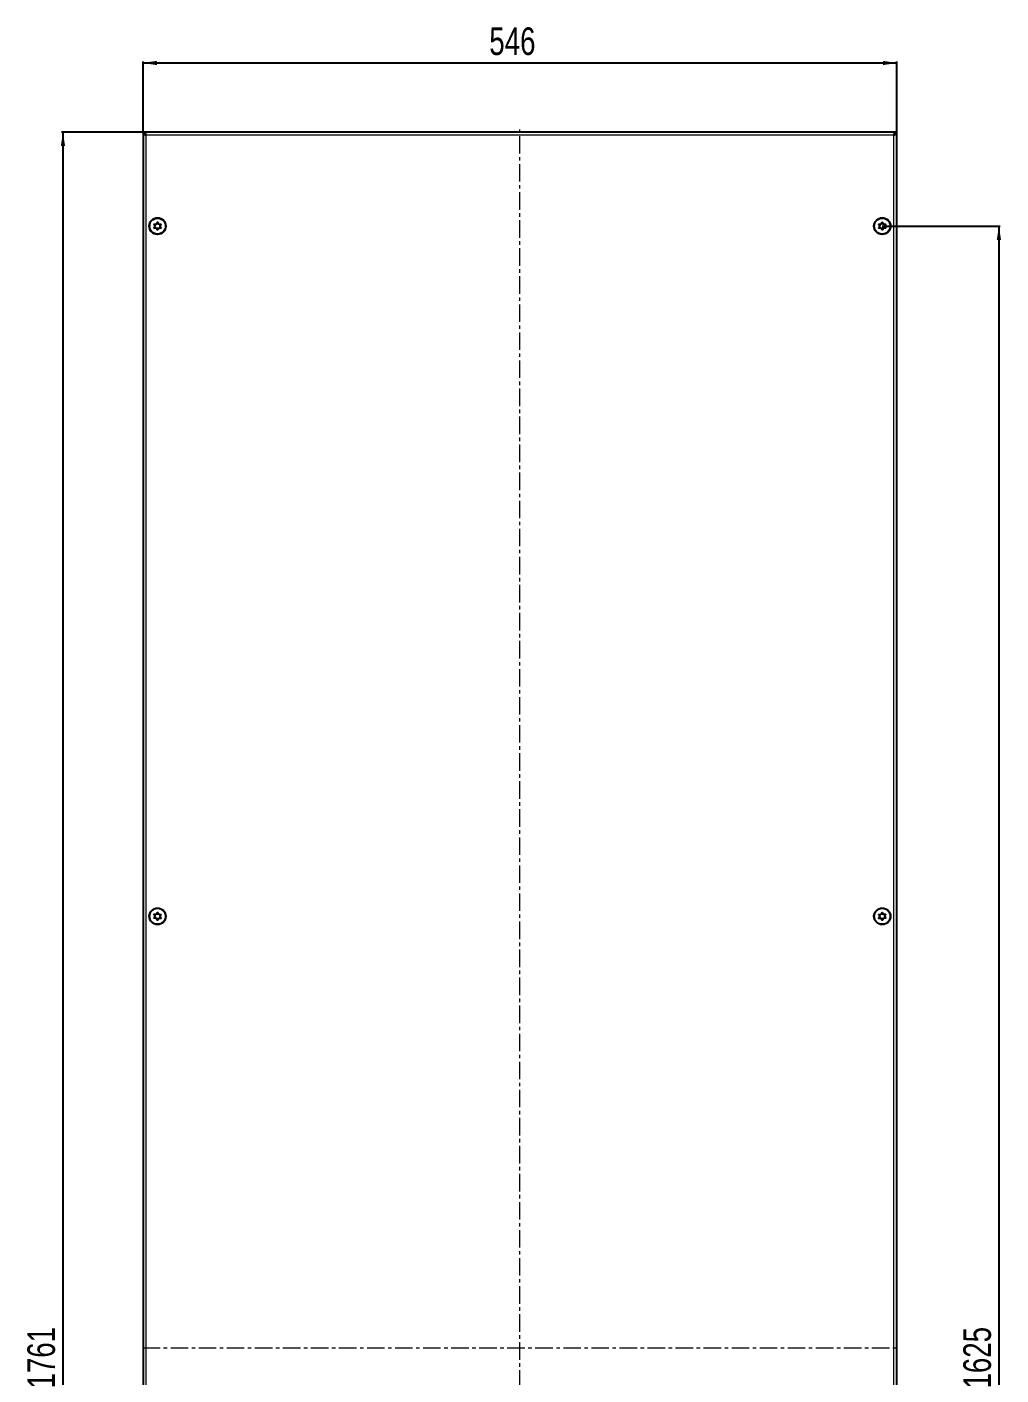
# Model space of a CAD drawing. Header units: millimetres. Extents: x -52 to 1490, y -693 to 1285.
# Drawn here: x -52 to 654, y 291 to 1268 of the extents above; entities that cross this region are included whole.
import ezdxf

# ---------------------------------------------------------------- set-up
doc = ezdxf.new("R2010")
doc.units = ezdxf.units.MM
doc.linetypes.add('CENTERX2', pattern=[20.32, 12.7, -2.54, 2.54, -2.54])
doc.layers.add('FORMAT', color=7, linetype='Continuous')
doc.styles.add('SLDTEXTSTYLE0', font='TXT', dxfattribs={"width": 0.75})
doc.dimstyles.new('SLDDIMSTYLE0', dxfattribs={"dimtxt": 20, "dimasz": 10, "dimexe": 0, "dimexo": 0.0625, "dimgap": 5, "dimtad": 2, "dimdec": 1, "dimrnd": 1e-09, "dimzin": 12, "dimdsep": 46, "dimtxsty": 'SLDTEXTSTYLE0', "dimsah": 1, "dimcen": 0.09, "dimadec": 0, "dimazin": 3, "dimtfac": 1, "dimtofl": 0, "dimtmove": 0, "dimatfit": 3, "dimfxl": 0, "dimfrac": 2, "dimtolj": 1, "dimtzin": 12, "dimarcsym": 0})

# ---------------------------------------------------------------- blocks, each defined once
blk = doc.blocks.new('_D')
at = {"layer": 'FORMAT'}
for p, q in [((32.1, 1191.7), (32.1, 1242.85)), ((32.1, 1241.85), (578.1, 1241.85)), ((578.1, 1191.7), (578.1, 1242.85))]:
    blk.add_line(p, q, dxfattribs=at)
for points in [[(32.1, 1241.85), (42.1, 1240.31), (42.1, 1243.39)], [(578.1, 1241.85), (568.1, 1243.39), (568.1, 1240.31)]]:
    blk.add_solid(points, dxfattribs=at)
at = {"layer": 'FORMAT', "insert": (282.93, 1267.63), "char_height": 20, "attachment_point": 1, "style": 'SLDTEXTSTYLE0'}
blk.add_mtext('546', dxfattribs=at)
blk = doc.blocks.new('_D_1')
at = {"layer": 'FORMAT'}
for p, q in [((33.79, 1191.69), (-26.91, 1191.69)), ((-25.91, 1191.69), (-25.91, -569.31)), ((33.79, -569.31), (-26.91, -569.31))]:
    blk.add_line(p, q, dxfattribs=at)
for points in [[(-25.91, 1191.69), (-27.44, 1181.69), (-24.37, 1181.69)], [(-25.91, -569.31), (-24.37, -559.31), (-27.44, -559.31)]]:
    blk.add_solid(points, dxfattribs=at)
at = {"layer": 'FORMAT', "insert": (-51.69, 281.63), "char_height": 20, "attachment_point": 1, "rotation": 90, "style": 'SLDTEXTSTYLE0'}
blk.add_mtext('1761', dxfattribs=at)
blk = doc.blocks.new('_D_2')
at = {"layer": 'FORMAT'}
for p, q in [((567.61, 1123.69), (653.1, 1123.69)), ((652.1, 1123.69), (652.1, -501.31)), ((567.61, -501.31), (653.1, -501.31))]:
    blk.add_line(p, q, dxfattribs=at)
for points in [[(652.1, 1123.69), (650.56, 1113.69), (653.64, 1113.69)], [(652.1, -501.31), (653.64, -491.31), (650.56, -491.31)]]:
    blk.add_solid(points, dxfattribs=at)
at = {"layer": 'FORMAT', "insert": (626.32, 281.63), "char_height": 20, "attachment_point": 1, "rotation": 90, "style": 'SLDTEXTSTYLE0'}
blk.add_mtext('1625', dxfattribs=at)

msp = doc.modelspace()

# ---------------------------------------------------------------- linework, layer by layer
at = {"color": 7, "linetype": 'Continuous', "lineweight": 25}
for p, q in [((32.1, 1191.69), (33.6, 1191.69)), ((32.1, 1191.69), (32.1, -569.31)), ((576.4, 1191.69), (33.8, 1191.69)), ((33.8, 1190.56), (33.8, 1191.69)), ((576.4, 1191.69), (576.4, 1190.56)), ((578.1, 1191.69), (576.6, 1191.69)), ((578.1, -569.31), (578.1, 1191.69))]:
    msp.add_line(p, q, dxfattribs=at)
at = {"color": 8, "linetype": 'Continuous', "lineweight": 18}
for p, q in [((576, 1189.59), (34.2, 1189.59)), ((34.2, 1189.59), (34.2, -567.21)), ((576, -567.21), (576, 1189.59))]:
    msp.add_line(p, q, dxfattribs=at)
at = {"color": 7, "linetype": 'Continuous', "lineweight": 25}
for centre, radius in [((42.6, 1123.69), 6), ((42.6, 1123.69), 5.79), ((42.6, 1123.69), 1.85), ((567.6, 1123.69), 6), ((567.6, 1123.69), 5.79), ((567.6, 1123.69), 1.85), ((42.6, 623.69), 6), ((42.6, 623.69), 5.79), ((42.6, 623.69), 1.85), ((567.6, 623.69), 6), ((567.6, 623.69), 5.79), ((567.6, 623.69), 1.85)]:
    msp.add_circle(centre, radius, dxfattribs=at)
for points, knots in [([(32.1, 1191.69), (32.13, 1191.51), (32.2, 1191.15), (32.7, 1190.62), (33.4, 1190.09), (33.94, 1189.75), (34.2, 1189.59)], [0, 0, 0, 0, 0.254757, 0.509649, 0.764542, 1, 1, 1, 1]), ([(33.6, 1191.69), (33.6, 1191.64), (33.6, 1191.5), (33.62, 1191.32), (33.65, 1191.14), (33.68, 1190.96), (33.73, 1190.78), (33.79, 1190.59), (33.85, 1190.4), (33.93, 1190.21), (34.02, 1189.98), (34.11, 1189.79), (34.17, 1189.64), (34.2, 1189.59)], [0, 0, 0, 0, 0.06461, 0.19436, 0.259531, 0.324137, 0.45388, 0.519047, 0.598003, 0.716919, 0.795977, 0.917508, 1, 1, 1, 1]), ([(576, 1189.59), (576.28, 1189.76), (576.84, 1190.12), (577.54, 1190.66), (578.01, 1191.18), (578.07, 1191.52), (578.1, 1191.69)], [0, 0, 0, 0, 0.254753, 0.509645, 0.764538, 1, 1, 1, 1]), ([(576, 1189.59), (576.02, 1189.63), (576.08, 1189.77), (576.16, 1189.95), (576.24, 1190.13), (576.31, 1190.31), (576.38, 1190.49), (576.44, 1190.69), (576.49, 1190.87), (576.54, 1191.06), (576.57, 1191.29), (576.59, 1191.49), (576.6, 1191.63), (576.6, 1191.69)], [0, 0, 0, 0, 0.06461, 0.19436, 0.259531, 0.324137, 0.45388, 0.519047, 0.598003, 0.716919, 0.795977, 0.917508, 1, 1, 1, 1]), ([(45.05, 1125.04), (45.04, 1125.05), (45.03, 1125.07), (44.97, 1125.09), (44.83, 1125.11), (44.44, 1125.1), (43.9, 1125.09), (43.35, 1125.4), (43.07, 1125.83), (42.9, 1126.19), (42.78, 1126.39), (42.72, 1126.46), (42.68, 1126.48), (42.65, 1126.49), (42.62, 1126.48), (42.56, 1126.44), (42.4, 1126.22), (42.2, 1125.79), (41.74, 1125.24), (41.04, 1125.15), (40.56, 1125.2), (40.3, 1125.19), (40.23, 1125.16), (40.21, 1125.14), (40.19, 1125.12), (40.19, 1125.08), (40.2, 1125.04), (40.22, 1124.96), (40.33, 1124.76), (40.53, 1124.44), (40.75, 1123.97), (40.71, 1123.34), (40.41, 1122.89), (40.2, 1122.56), (40.14, 1122.42), (40.13, 1122.36), (40.14, 1122.33), (40.17, 1122.31), (40.22, 1122.28), (40.37, 1122.26), (40.75, 1122.27), (41.29, 1122.28), (41.85, 1121.97), (42.13, 1121.54), (42.3, 1121.19), (42.42, 1120.98), (42.48, 1120.91), (42.52, 1120.89), (42.55, 1120.88), (42.58, 1120.9), (42.64, 1120.94), (42.79, 1121.15), (43, 1121.58), (43.45, 1122.13), (44.16, 1122.22), (44.63, 1122.17), (44.9, 1122.18), (44.97, 1122.21), (44.99, 1122.23), (45, 1122.26), (45.01, 1122.29), (45, 1122.33), (44.97, 1122.41), (44.87, 1122.61), (44.66, 1122.94), (44.45, 1123.4), (44.48, 1124.04), (44.78, 1124.49), (45, 1124.81), (45.06, 1124.95), (45.06, 1125.01), (45.05, 1125.03), (45.05, 1125.04)], [0, 0, 0, 0, 0.002009, 0.00442, 0.009365, 0.025528, 0.067705, 0.095786, 0.124646, 0.150342, 0.160519, 0.163394, 0.165697, 0.167245, 0.168874, 0.17077, 0.178606, 0.211994, 0.249994, 0.287995, 0.321383, 0.329219, 0.331115, 0.332744, 0.334292, 0.336217, 0.338535, 0.341318, 0.349662, 0.375358, 0.404217, 0.432298, 0.474475, 0.490639, 0.496669, 0.49844, 0.5, 0.502009, 0.50442, 0.509365, 0.525528, 0.567705, 0.595786, 0.624646, 0.650342, 0.660519, 0.663394, 0.665697, 0.667245, 0.668874, 0.67077, 0.678606, 0.711994, 0.749994, 0.787995, 0.821383, 0.829219, 0.831115, 0.832744, 0.834292, 0.836217, 0.838535, 0.841318, 0.849662, 0.875358, 0.904217, 0.932298, 0.974475, 0.990639, 0.996669, 0.99844, 1, 1, 1, 1]), ([(565.15, 1125.04), (565.14, 1125.02), (565.13, 1125), (565.14, 1124.94), (565.2, 1124.81), (565.41, 1124.49), (565.71, 1124.04), (565.75, 1123.4), (565.53, 1122.94), (565.33, 1122.6), (565.21, 1122.39), (565.19, 1122.3), (565.19, 1122.26), (565.21, 1122.23), (565.23, 1122.21), (565.3, 1122.18), (565.56, 1122.17), (566.04, 1122.22), (566.74, 1122.13), (567.2, 1121.58), (567.4, 1121.15), (567.56, 1120.94), (567.62, 1120.9), (567.65, 1120.88), (567.68, 1120.89), (567.71, 1120.91), (567.74, 1120.93), (567.79, 1121), (567.9, 1121.2), (568.07, 1121.54), (568.35, 1121.97), (568.9, 1122.28), (569.44, 1122.27), (569.84, 1122.26), (569.98, 1122.28), (570.03, 1122.31), (570.05, 1122.34), (570.06, 1122.37), (570.05, 1122.43), (570, 1122.56), (569.78, 1122.89), (569.48, 1123.34), (569.45, 1123.97), (569.66, 1124.44), (569.87, 1124.77), (569.98, 1124.98), (570.01, 1125.07), (570.01, 1125.11), (569.99, 1125.14), (569.97, 1125.16), (569.9, 1125.19), (569.63, 1125.2), (569.16, 1125.15), (568.45, 1125.24), (568, 1125.79), (567.79, 1126.22), (567.64, 1126.44), (567.58, 1126.48), (567.55, 1126.49), (567.52, 1126.48), (567.49, 1126.47), (567.46, 1126.44), (567.4, 1126.37), (567.29, 1126.18), (567.13, 1125.83), (566.85, 1125.4), (566.29, 1125.09), (565.75, 1125.1), (565.36, 1125.11), (565.21, 1125.09), (565.16, 1125.06), (565.15, 1125.04), (565.15, 1125.04)], [0, 0, 0, 0, 0.002009, 0.00442, 0.009365, 0.025528, 0.067705, 0.095786, 0.124646, 0.150342, 0.160519, 0.163394, 0.165697, 0.167245, 0.168874, 0.17077, 0.178606, 0.211994, 0.249994, 0.287995, 0.321383, 0.329219, 0.331115, 0.332744, 0.334292, 0.336217, 0.338535, 0.341318, 0.349662, 0.375358, 0.404217, 0.432298, 0.474475, 0.490639, 0.496669, 0.49844, 0.5, 0.502009, 0.50442, 0.509365, 0.525528, 0.567705, 0.595786, 0.624646, 0.650342, 0.660519, 0.663394, 0.665697, 0.667245, 0.668874, 0.67077, 0.678606, 0.711994, 0.749994, 0.787995, 0.821383, 0.829219, 0.831115, 0.832744, 0.834292, 0.836217, 0.838535, 0.841318, 0.849662, 0.875358, 0.904217, 0.932298, 0.974475, 0.990639, 0.996669, 0.99844, 1, 1, 1, 1]), ([(45.05, 625.04), (45.04, 625.05), (45.03, 625.07), (44.97, 625.09), (44.83, 625.11), (44.44, 625.1), (43.9, 625.09), (43.35, 625.4), (43.07, 625.83), (42.9, 626.19), (42.78, 626.39), (42.72, 626.46), (42.68, 626.48), (42.65, 626.49), (42.62, 626.48), (42.56, 626.44), (42.4, 626.22), (42.2, 625.79), (41.74, 625.24), (41.04, 625.15), (40.56, 625.2), (40.3, 625.19), (40.23, 625.16), (40.21, 625.14), (40.19, 625.12), (40.19, 625.08), (40.2, 625.04), (40.22, 624.96), (40.33, 624.76), (40.53, 624.44), (40.75, 623.97), (40.71, 623.34), (40.41, 622.89), (40.2, 622.56), (40.14, 622.42), (40.13, 622.36), (40.14, 622.33), (40.17, 622.31), (40.22, 622.28), (40.37, 622.26), (40.75, 622.27), (41.29, 622.28), (41.85, 621.97), (42.13, 621.54), (42.3, 621.19), (42.42, 620.98), (42.48, 620.91), (42.52, 620.89), (42.55, 620.88), (42.58, 620.9), (42.64, 620.94), (42.79, 621.15), (43, 621.58), (43.45, 622.13), (44.16, 622.22), (44.63, 622.17), (44.9, 622.18), (44.97, 622.21), (44.99, 622.23), (45, 622.26), (45.01, 622.29), (45, 622.33), (44.97, 622.41), (44.87, 622.61), (44.66, 622.94), (44.45, 623.4), (44.48, 624.04), (44.78, 624.49), (45, 624.81), (45.06, 624.95), (45.06, 625.01), (45.05, 625.03), (45.05, 625.04)], [0, 0, 0, 0, 0.002009, 0.00442, 0.009365, 0.025528, 0.067705, 0.095786, 0.124646, 0.150342, 0.160519, 0.163394, 0.165697, 0.167245, 0.168874, 0.17077, 0.178606, 0.211994, 0.249994, 0.287995, 0.321383, 0.329219, 0.331115, 0.332744, 0.334292, 0.336217, 0.338535, 0.341318, 0.349662, 0.375358, 0.404217, 0.432298, 0.474475, 0.490639, 0.496669, 0.49844, 0.5, 0.502009, 0.50442, 0.509365, 0.525528, 0.567705, 0.595786, 0.624646, 0.650342, 0.660519, 0.663394, 0.665697, 0.667245, 0.668874, 0.67077, 0.678606, 0.711994, 0.749994, 0.787995, 0.821383, 0.829219, 0.831115, 0.832744, 0.834292, 0.836217, 0.838535, 0.841318, 0.849662, 0.875358, 0.904217, 0.932298, 0.974475, 0.990639, 0.996669, 0.99844, 1, 1, 1, 1]), ([(565.15, 625.04), (565.14, 625.02), (565.13, 625), (565.14, 624.94), (565.2, 624.81), (565.41, 624.49), (565.71, 624.04), (565.75, 623.4), (565.53, 622.94), (565.33, 622.6), (565.21, 622.39), (565.19, 622.3), (565.19, 622.26), (565.21, 622.23), (565.23, 622.21), (565.3, 622.18), (565.56, 622.17), (566.04, 622.22), (566.74, 622.13), (567.2, 621.58), (567.4, 621.15), (567.56, 620.94), (567.62, 620.9), (567.65, 620.88), (567.68, 620.89), (567.71, 620.91), (567.74, 620.93), (567.79, 621), (567.9, 621.2), (568.07, 621.54), (568.35, 621.97), (568.9, 622.28), (569.44, 622.27), (569.84, 622.26), (569.98, 622.28), (570.03, 622.31), (570.05, 622.34), (570.06, 622.37), (570.05, 622.43), (570, 622.56), (569.78, 622.89), (569.48, 623.34), (569.45, 623.97), (569.66, 624.44), (569.87, 624.77), (569.98, 624.98), (570.01, 625.07), (570.01, 625.11), (569.99, 625.14), (569.97, 625.16), (569.9, 625.19), (569.63, 625.2), (569.16, 625.15), (568.45, 625.24), (568, 625.79), (567.79, 626.22), (567.64, 626.44), (567.58, 626.48), (567.55, 626.49), (567.52, 626.48), (567.49, 626.47), (567.46, 626.44), (567.4, 626.37), (567.29, 626.18), (567.13, 625.83), (566.85, 625.4), (566.29, 625.09), (565.75, 625.1), (565.36, 625.11), (565.21, 625.09), (565.16, 625.06), (565.15, 625.04), (565.15, 625.04)], [0, 0, 0, 0, 0.002009, 0.00442, 0.009365, 0.025528, 0.067705, 0.095786, 0.124646, 0.150342, 0.160519, 0.163394, 0.165697, 0.167245, 0.168874, 0.17077, 0.178606, 0.211994, 0.249994, 0.287995, 0.321383, 0.329219, 0.331115, 0.332744, 0.334292, 0.336217, 0.338535, 0.341318, 0.349662, 0.375358, 0.404217, 0.432298, 0.474475, 0.490639, 0.496669, 0.49844, 0.5, 0.502009, 0.50442, 0.509365, 0.525528, 0.567705, 0.595786, 0.624646, 0.650342, 0.660519, 0.663394, 0.665697, 0.667245, 0.668874, 0.67077, 0.678606, 0.711994, 0.749994, 0.787995, 0.821383, 0.829219, 0.831115, 0.832744, 0.834292, 0.836217, 0.838535, 0.841318, 0.849662, 0.875358, 0.904217, 0.932298, 0.974475, 0.990639, 0.996669, 0.99844, 1, 1, 1, 1])]:
    msp.add_open_spline(points, degree=3, knots=knots, dxfattribs=at)
for points in [[(34.2, 1189.59), (34.16, 1189.86), (34.1, 1190.41), (34, 1191.11), (33.9, 1191.59), (33.83, 1191.65), (33.8, 1191.69)], [(576.4, 1191.69), (576.36, 1191.65), (576.3, 1191.59), (576.2, 1191.11), (576.1, 1190.41), (576.03, 1189.86), (576, 1189.59)]]:
    msp.add_open_spline(points, degree=3, dxfattribs=at)
at = {"layer": 'FORMAT', "linetype": 'CENTERX2', "lineweight": 18}
for p, q in [((305.1, -571.31), (305.1, 1193.69)), ((31.8, 311.19), (578.4, 311.19))]:
    msp.add_line(p, q, dxfattribs=at)

# ---------------------------------------------------------------- dimensions: what is measured, and where the dimension line sits
at = {"layer": 'FORMAT'}
dim = msp.add_linear_dim(base=(578.1, 1241.85), p1=(32.1, 1191.69), p2=(578.1, 1191.69), dimstyle='SLDDIMSTYLE0', dxfattribs=at)
dim.commit()
dim.dimension.update_dxf_attribs({"geometry": '_D', "text_midpoint": (305.1, 1241.85), "dimtype": 160})
for base, p1, p2, picture, middle in [((-25.91, -569.31), (33.8, 1191.69), (33.8, -569.31), '_D_1', (-25.91, 311.19)), ((652.1, -501.31), (567.6, 1123.69), (567.6, -501.31), '_D_2', (652.1, 311.19))]:
    dim = msp.add_linear_dim(base=base, p1=p1, p2=p2, angle=90, dimstyle='SLDDIMSTYLE0', dxfattribs=at)
    dim.commit()
    dim.dimension.update_dxf_attribs({"geometry": picture, "text_midpoint": middle, "dimtype": 160})

doc.saveas('drawing.dxf')
